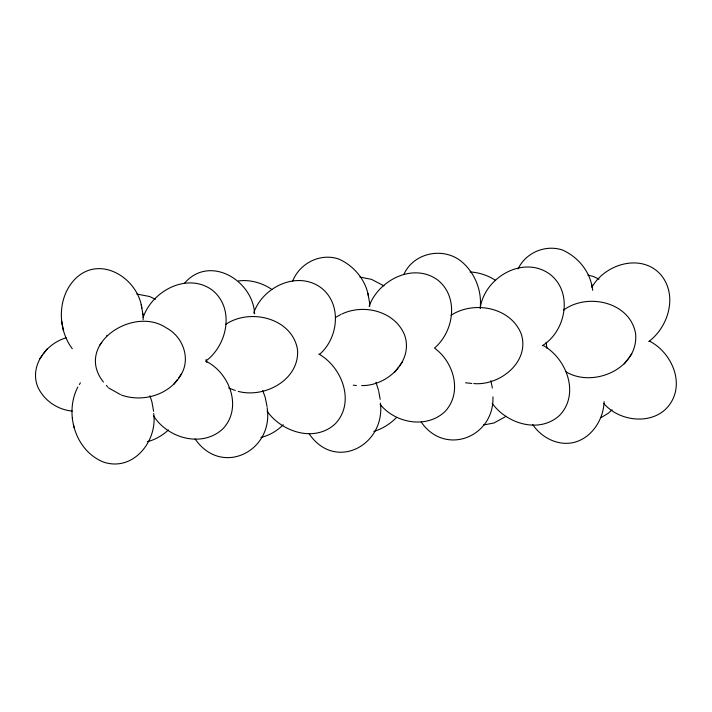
<?xml version="1.0" encoding="UTF-8"?>
<svg xmlns="http://www.w3.org/2000/svg" width="712" height="712" viewBox="0 0 712 712"><rect width="100%" height="100%" fill="white"/><g stroke="black" fill="none" stroke-linecap="round" stroke-linejoin="round"><path stroke-width="1.07" d="M480.182 308.216C482.068 290.861 475.091 273.061 461.732 261.731C443.594 246.566 413.717 252.466 403.909 274.36M492.953 396.824C494.351 437.23 444.938 456.659 421.184 422.011M604.123 401.595C603.545 418.407 593.372 435.602 577.129 441.467C560.584 447.385 542.01 438.654 532.692 424.477M480.226 308.18C484.258 277.751 523 254.878 549.628 274.022C573.463 292.009 566.093 331.062 542.339 345.685M253.703 312.977C262.559 287.043 297.038 270.373 320.783 287.541C342.258 303.686 338.654 338.013 319.412 354.478M66.189 337.8C46.298 343.487 29.744 365.3 37.451 386.127C43.343 400.046 57.245 409.738 72.25 411.082M121.503 395.08C143.076 402.743 170.052 394.768 181.364 374.165C190.905 357.771 182.414 336.197 166.216 327.823C133.242 305.421 73.808 344.528 103.436 382.077M361.634 385.566C387.008 386.189 413.939 361.118 404.541 334.889C394.831 311.162 363.698 303.428 341.698 314.108M566.102 371.904C593.728 388.307 639.073 368.246 635.576 333.492C629.986 301.87 587.267 292.427 563.459 310.192M143.201 317.285C152.35 290.567 187.79 271.913 212.479 290.273C235.067 308.679 227.35 345.284 205.679 361.18M369.092 306.293C378.526 280.03 413.627 262.06 437.96 280.199C459.16 297.367 453.838 331.605 434.507 348.097C453.989 362.15 462.738 392.917 444.849 411.705C426.346 429.007 395.338 423.204 380.137 404.354M77.839 387.061C64.142 413.28 75.187 450.651 103.418 462.052C133.082 472.101 157.61 441.262 153.703 413.485M292.587 281.32C299.503 263.369 320.106 252.778 338.574 258.963C353.917 265.701 365.861 279.941 368.522 296.664M79.37 384.524L80.394 382.842M518.131 268.833C525.812 252.618 545.321 244.412 562.329 249.948C577.325 256.56 589.109 270.284 592.081 286.571M591.894 287.328C604.942 263.823 641.654 252.805 660.976 274.912C677.833 295.329 668.666 326.701 648.757 341.555M106.764 335.744L107.103 335.29M43.459 353.864L47.126 348.916M39.569 359.115L42.364 355.35M99.538 345.489L101.78 342.472M173.808 384.355L177.475 379.416M178.57 377.93L181.364 374.165M394.866 372.091L398.533 367.152M399.628 365.665L402.422 361.901M629.008 357.531L631.802 353.766M624.246 363.966L627.913 359.017M184.355 283.394C209.23 254.131 252.929 280.145 254.62 313.787M283.305 424.726C277.217 430.769 269.314 435.557 260.912 437.426M168.477 429.941C162.541 435.433 155.136 439.785 147.259 441.716M396.192 417.855C389.98 424.032 382.228 428.962 373.8 431.401M612.071 409.854L608.351 413.209L601.088 417.615M506.134 416.324L493.986 422.973L483.501 425.002M225.775 324.361C250.117 307.789 292.543 318.157 297.527 349.788C299.707 379.763 264.642 398.48 238.2 391.386M451.007 315.309C473.8 300.375 510.682 307.121 521.228 333.928C530.235 361.821 499.824 385.975 473.729 383.563M335.975 317.232L340.71 314.508M238.36 280.964C250.143 279.371 262.238 282.887 271.975 289.517M465.532 382.78L471.78 383.457M353.286 385.183L356.427 385.53M359.916 277.057L371.531 279.362L383.99 285.895M136.846 294.056L149.556 296.486L155.43 299.254M470.045 271.948C479.123 272.447 487.987 275.446 495.597 280.377M587.961 275.135L593.141 276.398L599.014 279.175M235.298 390.496L228.579 387.951M120.533 394.617L108.527 387.889M649.718 341.208C670.927 352.262 684.668 381.614 670.571 403.188C655.788 425.847 620.321 422.705 603.838 403.526M206.133 361.296C229.807 373.132 242.685 407.914 222.874 428.838C202.181 448.151 167.747 438.352 153.578 415.906M543.203 345.453C566.681 358.581 580.066 394.048 559.57 415.381C539.465 433.928 506.891 423.836 492.206 403.348M318.753 354.015C342.241 367.143 355.626 402.618 335.121 423.952C314.651 442.802 281.721 432.024 267.053 411.127M106.346 385.397L107.806 387.061M195.035 438.832C221.432 477.556 274.031 451.159 267.133 407.638M308.937 433.492C334.845 472.198 385.415 445.463 380.439 403.17M72.259 348.693C57.031 328.526 57.271 296.29 75.926 278.187C100.721 254.7 137.923 278.356 141.83 308.047M262.719 390.514L265.167 397.207L267.071 406.605M375.936 382.317L378.588 390.416M149.912 395.721L151.905 401.799L153.614 411.331M546.914 348.257L546.122 342.339M206.124 359.507L206.774 362.426M490.862 380.644L492.384 388.067M369.51 302.342L369.777 306.187M142.827 313.725L143.183 319.715M61.695 321.059L63.404 330.599M72.357 418.051L72.482 418.674M73.469 424.352L74.066 427.583M591.69 284.417L592.74 290.354M367.926 293.424L369.635 302.965M378.766 391.404L380.172 399.325M141.243 304.807L142.952 314.348"/></g></svg>
